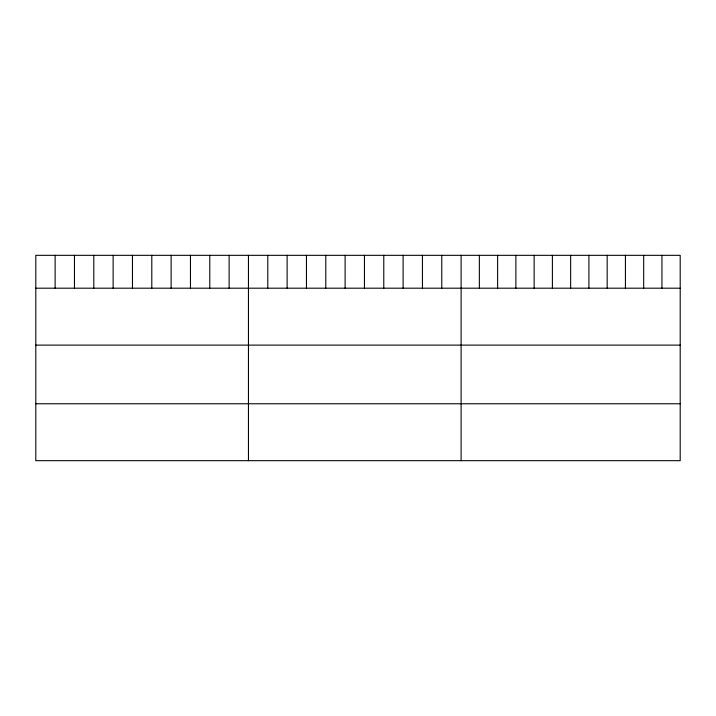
<?xml version="1.0" encoding="UTF-8"?>
<svg xmlns="http://www.w3.org/2000/svg" width="716" height="716" viewBox="0 0 716 716"><rect width="100%" height="100%" fill="white"/><g stroke="black" fill="none" stroke-linecap="round" stroke-linejoin="round"><path stroke-width="1.07" d="M680.2 288.19L680.2 460.674L35.8 460.674L35.8 255.326L680.2 255.326L680.2 288.19L35.8 288.19M35.8 345.112L680.2 345.112M35.8 403.761L680.2 403.761M661.942 255.326L661.942 288.19M643.684 255.326L643.684 288.19M625.426 255.326L625.426 288.19M607.168 255.326L607.168 288.19M588.91 255.326L588.91 288.19M570.652 255.326L570.652 288.19M552.394 255.326L552.394 288.19M534.136 255.326L534.136 288.19M515.878 255.326L515.878 288.19M497.62 255.326L497.62 288.19M479.362 255.326L479.362 288.19M461.104 255.326L461.104 460.674M441.772 255.326L441.772 288.19M422.44 255.326L422.44 288.19M403.108 255.326L403.108 288.19M383.776 255.326L383.776 288.19M364.444 255.326L364.444 288.19M345.112 255.326L345.112 288.19M325.78 255.326L325.78 288.19M306.448 255.326L306.448 288.19M287.116 255.326L287.116 288.19M267.784 255.326L267.784 288.19M248.452 255.326L248.452 460.674M229.12 255.326L229.12 288.19M209.788 255.326L209.788 288.19M190.456 255.326L190.456 288.19M171.124 255.326L171.124 288.19M151.792 255.326L151.792 288.19M132.46 255.326L132.46 288.19M113.128 255.326L113.128 288.19M93.796 255.326L93.796 288.19M74.464 255.326L74.464 288.19M55.132 255.326L55.132 288.19"/></g></svg>
